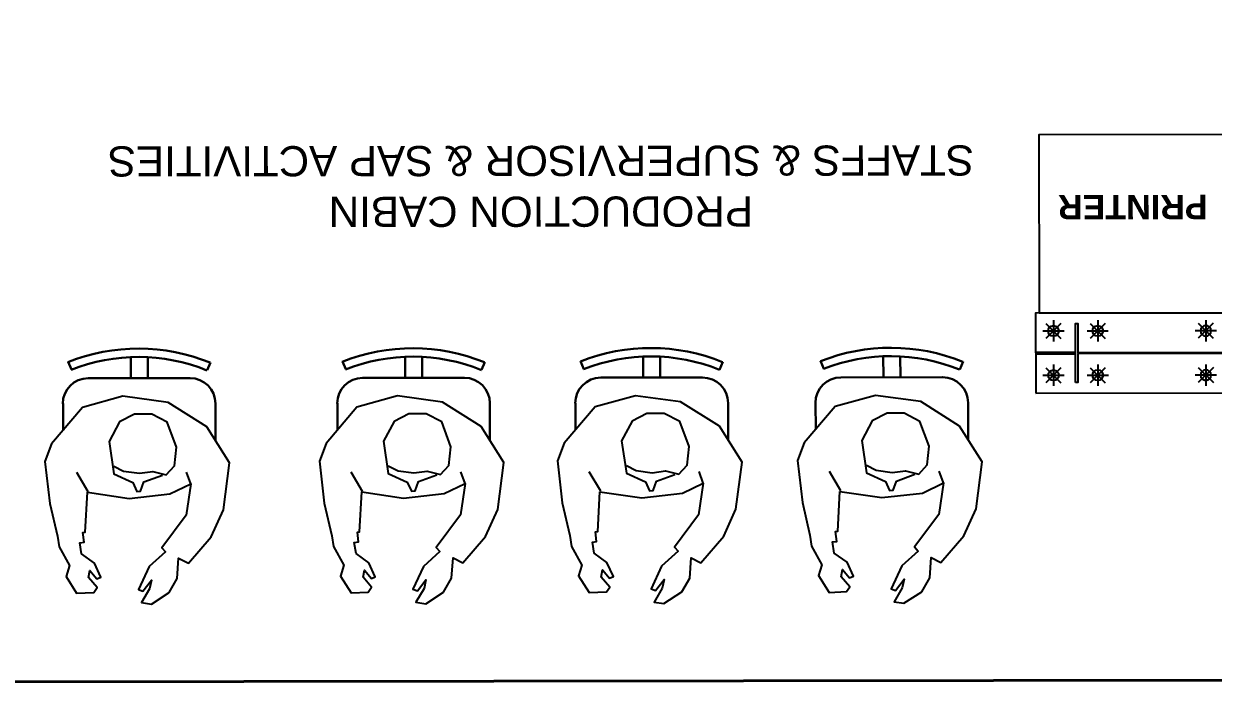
# Model space of a CAD drawing. Header units: feet. Extents: x -99009 to 3252343, y -11094690 to 9035152.
# Drawn here: x 2524695 to 2528723, y -1963804 to -1961572 of the extents above; entities that cross this region are included whole.
import ezdxf

# ---------------------------------------------------------------- set-up
doc = ezdxf.new("R2010")
doc.units = ezdxf.units.FT
doc.layers.add('1', color=1, linetype='Continuous')
doc.layers.add('WALL', color=10, linetype='Continuous', lineweight=40)
doc.styles.add('Arial$001H0', font='arial.ttf')
doc.styles.add('Arial$101H0', font='arialbd.ttf')

# ---------------------------------------------------------------- blocks, each defined once
blk = doc.blocks.new('m30ab')
at = {"color": 7}
for p, q in [((-100, 100.9), (-49.1, 50)), ((-49.1, 100.9), (-100, 50)), ((-74.5, 111.5), (-74.5, 39.5)), ((50, 100.9), (100.9, 50)), ((100.9, 100.9), (50, 50)), ((75.5, 111.5), (75.5, 39.5)), ((-110.5, 75.5), (-38.5, 75.5)), ((39.5, 75.5), (111.5, 75.5)), ((-74.5, -38.5), (-74.5, -110.5)), ((75.5, -38.5), (75.5, -110.5)), ((-110.5, -74.5), (-38.5, -74.5)), ((-100, -49.1), (-49.1, -100)), ((-49.1, -49.1), (-100, -100)), ((39.5, -74.5), (111.5, -74.5)), ((50, -49.1), (100.9, -100)), ((100.9, -49.1), (50, -100))]:
    blk.add_line(p, q, dxfattribs=at)
for centre in [(-74.5, 75.5), (75.5, 75.5), (-74.5, -74.5), (75.5, -74.5)]:
    blk.add_circle(centre, 18, dxfattribs=at)
blk = doc.blocks.new('FD830J')
at = {"color": 1}
blk.add_lwpolyline([(928669.3, 407578.9), (927883.3, 407578.9), (927883.3, 407308.9), (928669.3, 407308.9)], close=True, dxfattribs=at)
at = {"color": 3}
blk.add_lwpolyline([(928534.3, 407543.9), (928534.3, 407343.9), (928526.3, 407343.9), (928526.3, 407441.4), (928026.3, 407441.4), (928026.3, 407343.9), (928018.3, 407343.9), (928018.3, 407543.9), (928026.3, 407543.9), (928026.3, 407446.4), (928526.3, 407446.4), (928526.3, 407543.9)], close=True, dxfattribs=at)
at = {"color": 4}
for points in [[(928018.3, 407446.4), (928018.3, 407441.4), (927883.3, 407441.4), (927883.3, 407446.4)], [(928534.3, 407446.4), (928534.3, 407441.4), (928669.3, 407441.4), (928669.3, 407446.4)]]:
    blk.add_lwpolyline(points, close=True, dxfattribs=at)
at = {"color": 1, "xscale": -1, "rotation": 179.9999999999999}
blk.add_blockref('m30ab', (928017.8, 407444.4), dxfattribs=at)
at = {"color": 1, "rotation": 180}
blk.add_blockref('m30ab', (928534.8, 407444.4), dxfattribs=at)

msp = doc.modelspace()

# ---------------------------------------------------------------- linework, layer by layer
at = {"color": 8, "linetype": 'Continuous', "lineweight": 30, "true_color": 0x767676, "transparency": 33554684}
for p, q in [((2524845.25237, -1962716.20459), (2524856.60808, -1962742.61837)), ((2525057.59105, -1962699.91875), (2525057.67249, -1962771.64818)), ((2525115.16336, -1962699.85338), (2525115.2448, -1962771.58282)), ((2525327.54168, -1962718.48845), (2525316.24599, -1962744.92794)), ((2525774.51411, -1962715.14954), (2525785.86981, -1962741.56332)), ((2525986.85278, -1962698.86369), (2525986.93422, -1962770.59313)), ((2526044.4251, -1962698.79833), (2526044.50654, -1962770.52777)), ((2526256.80342, -1962717.43339), (2526245.50772, -1962743.87289)), ((2526581.0095, -1962714.23387), (2526592.36521, -1962740.64765)), ((2526793.34818, -1962697.94802), (2526793.42962, -1962769.67746)), ((2526850.92049, -1962697.88266), (2526851.00193, -1962769.6121)), ((2527063.29882, -1962716.51772), (2527052.00312, -1962742.95722)), ((2527393.95216, -1962713.31088), (2527405.30787, -1962739.72466)), ((2527606.29084, -1962697.02504), (2527606.37228, -1962768.75448)), ((2527663.86315, -1962696.95967), (2527663.94459, -1962768.68911)), ((2527876.24148, -1962715.59474), (2527864.94578, -1962742.03423)), ((2525258.70368, -1962771.41994), (2524914.21361, -1962771.81106)), ((2526187.96542, -1962770.36489), (2525843.47534, -1962770.75601)), ((2526994.46081, -1962769.44922), (2526649.97074, -1962769.84034)), ((2527807.40347, -1962768.52623), (2527462.9134, -1962768.91735)), ((2524828.42455, -1962857.79514), (2524828.52743, -1962948.40075)), ((2525344.83242, -1962984.62313), (2525344.68776, -1962857.20899)), ((2525757.68629, -1962856.74009), (2525757.78916, -1962947.3457)), ((2526274.09416, -1962983.56808), (2526273.94949, -1962856.15394)), ((2526564.18169, -1962855.82442), (2526564.28456, -1962946.43003)), ((2527080.58955, -1962982.65241), (2527080.44489, -1962855.23827)), ((2527377.12435, -1962854.90143), (2527377.22722, -1962945.50704)), ((2527893.53221, -1962981.72942), (2527893.38755, -1962854.31528))]:
    msp.add_line(p, q, dxfattribs=at)
at = {"color": 5, "linetype": 'Continuous', "lineweight": 25, "transparency": 33554684}
for p, q in [((2524913.70593, -1963155.94216), (2524874.93584, -1963090.86331)), ((2525260.99742, -1963129.12119), (2525246.79529, -1963089.49731)), ((2525842.96766, -1963154.88711), (2525804.19758, -1963089.80826)), ((2526190.25916, -1963128.06613), (2526176.05702, -1963088.44225)), ((2526649.46306, -1963153.97144), (2526610.69298, -1963088.89259)), ((2526996.75455, -1963127.15046), (2526982.55242, -1963087.52658)), ((2527462.40572, -1963153.04845), (2527423.63564, -1963087.9696)), ((2527809.69721, -1963126.22748), (2527795.49508, -1963086.6036))]:
    msp.add_line(p, q, dxfattribs=at)
at = {"color": 7, "linetype": 'Continuous', "lineweight": 25, "transparency": 33554684}
msp.add_lwpolyline([(2528810.62139, -1962551.11286), (2528134.85457, -1962551.8801), (2528134.16769, -1961946.89891), (2528809.93451, -1961946.13167)], close=True, dxfattribs=at)
msp.add_lwpolyline([(2528824.63392, -1963794.23618), (2528824.63392, -1963794.23618), (2523846.04454, -1963799.8887), (2523844.63114, -1962555.00541)], dxfattribs=at)
at = {"color": 5, "linetype": 'Continuous', "lineweight": 25, "transparency": 33554684}
for points in [[(2524910.87665, -1963157.83299), (2525052.47148, -1963178.43604), (2525190.25036, -1963163.17866), (2525260.99742, -1963129.12119), (2525245.07376, -1963235.78975), (2525163.08673, -1963345.36476), (2525175.37232, -1963359.50795), (2525119.74441, -1963409.59302), (2525083.96756, -1963487.02603), (2525099.07493, -1963492.67173), (2525128.29012, -1963454.88618), (2525121.71668, -1963484.15174), (2525094.39982, -1963531.37324), (2525127.43847, -1963536.05477), (2525187.79827, -1963497.29005), (2525215.11514, -1963450.06855), (2525219.75596, -1963381.16518), (2525252.80854, -1963398.11623), (2525330.09903, -1963308.36656), (2525371.52266, -1963216.76999), (2525392.10642, -1963058.18661), (2525315.51971, -1962936.52212), (2525184.23604, -1962853.61593), (2525031.3155, -1962833.02574), (2524894.50615, -1962870.93345), (2524789.88272, -1962993.74749), (2524767.29882, -1963053.23313), (2524783.50537, -1963195.72999), (2524809.11357, -1963306.12664), (2524814.81822, -1963342.92874), (2524849.81092, -1963406.12425), (2524838.52701, -1963442.94564), (2524874.45603, -1963499.53343), (2524932.96893, -1963496.63556), (2524944.27642, -1963480.57796), (2524914.97978, -1963446.63408), (2524919.67096, -1963422.0897), (2524943.29832, -1963450.37716), (2524956.50521, -1963444.69931), (2524934.74403, -1963397.53354), (2524891.29349, -1963366.43715), (2524885.58777, -1963328.69124), (2524899.74276, -1963326.78755), (2524895.93002, -1963293.75855), (2524903.47941, -1963292.80617)], [(2525840.13838, -1963156.77794), (2525981.73322, -1963177.38099), (2526119.5121, -1963162.1236), (2526190.25916, -1963128.06613), (2526174.3355, -1963234.7347), (2526092.34847, -1963344.3097), (2526104.63405, -1963358.4529), (2526049.00615, -1963408.53797), (2526013.2293, -1963485.97098), (2526028.33666, -1963491.61668), (2526057.55186, -1963453.83113), (2526050.97842, -1963483.09669), (2526023.66156, -1963530.31818), (2526056.70021, -1963534.99972), (2526117.06001, -1963496.235), (2526144.37688, -1963449.0135), (2526149.0177, -1963380.11013), (2526182.07028, -1963397.06117), (2526259.36077, -1963307.31151), (2526300.7844, -1963215.71494), (2526321.36816, -1963057.13155), (2526244.78144, -1962935.46707), (2526113.49778, -1962852.56087), (2525960.57724, -1962831.97068), (2525823.76788, -1962869.8784), (2525719.14445, -1962992.69243), (2525696.56056, -1963052.17808), (2525712.76711, -1963194.67494), (2525738.37531, -1963305.07159), (2525744.07995, -1963341.87369), (2525779.07266, -1963405.0692), (2525767.78875, -1963441.89059), (2525803.71776, -1963498.47837), (2525862.23067, -1963495.58051), (2525873.53815, -1963479.52291), (2525844.24152, -1963445.57902), (2525848.9327, -1963421.03465), (2525872.56006, -1963449.32211), (2525885.76694, -1963443.64426), (2525864.00577, -1963396.47848), (2525820.55522, -1963365.3821), (2525814.84951, -1963327.63619), (2525829.00449, -1963325.7325), (2525825.19175, -1963292.70349), (2525832.74115, -1963291.75111)], [(2526646.63378, -1963155.86227), (2526788.22861, -1963176.46532), (2526926.0075, -1963161.20793), (2526996.75455, -1963127.15046), (2526980.83089, -1963233.81903), (2526898.84387, -1963343.39403), (2526911.12945, -1963357.53723), (2526855.50154, -1963407.6223), (2526819.72469, -1963485.05531), (2526834.83206, -1963490.70101), (2526864.04726, -1963452.91546), (2526857.47382, -1963482.18102), (2526830.15695, -1963529.40252), (2526863.1956, -1963534.08405), (2526923.55541, -1963495.31933), (2526950.87227, -1963448.09783), (2526955.51309, -1963379.19446), (2526988.56567, -1963396.14551), (2527065.85616, -1963306.39584), (2527107.27979, -1963214.79927), (2527127.86355, -1963056.21589), (2527051.27684, -1962934.5514), (2526919.99317, -1962851.64521), (2526767.07263, -1962831.05501), (2526630.26328, -1962868.96273), (2526525.63985, -1962991.77677), (2526503.05595, -1963051.26241), (2526519.2625, -1963193.75927), (2526544.8707, -1963304.15592), (2526550.57535, -1963340.95802), (2526585.56805, -1963404.15353), (2526574.28414, -1963440.97492), (2526610.21316, -1963497.5627), (2526668.72606, -1963494.66484), (2526680.03355, -1963478.60724), (2526650.73691, -1963444.66336), (2526655.42809, -1963420.11898), (2526679.05545, -1963448.40644), (2526692.26234, -1963442.72859), (2526670.50117, -1963395.56282), (2526627.05062, -1963364.46643), (2526621.3449, -1963326.72052), (2526635.49989, -1963324.81683), (2526631.68715, -1963291.78782), (2526639.23654, -1963290.83544)], [(2527459.57644, -1963154.93928), (2527601.17127, -1963175.54233), (2527738.95016, -1963160.28495), (2527809.69721, -1963126.22748), (2527793.77356, -1963232.89604), (2527711.78653, -1963342.47105), (2527724.07211, -1963356.61424), (2527668.44421, -1963406.69931), (2527632.66735, -1963484.13232), (2527647.77472, -1963489.77802), (2527676.98992, -1963451.99247), (2527670.41648, -1963481.25803), (2527643.09961, -1963528.47953), (2527676.13826, -1963533.16106), (2527736.49807, -1963494.39634), (2527763.81493, -1963447.17484), (2527768.45575, -1963378.27147), (2527801.50833, -1963395.22252), (2527878.79882, -1963305.47285), (2527920.22245, -1963213.87628), (2527940.80621, -1963055.2929), (2527864.2195, -1962933.62841), (2527732.93583, -1962850.72222), (2527580.01529, -1962830.13203), (2527443.20594, -1962868.03974), (2527338.58251, -1962990.85378), (2527315.99862, -1963050.33943), (2527332.20517, -1963192.83628), (2527357.81337, -1963303.23293), (2527363.51801, -1963340.03503), (2527398.51071, -1963403.23054), (2527387.2268, -1963440.05193), (2527423.15582, -1963496.63972), (2527481.66872, -1963493.74185), (2527492.97621, -1963477.68425), (2527463.67957, -1963443.74037), (2527468.37075, -1963419.19599), (2527491.99811, -1963447.48345), (2527505.205, -1963441.8056), (2527483.44383, -1963394.63983), (2527439.99328, -1963363.54344), (2527434.28756, -1963325.79754), (2527448.44255, -1963323.89384), (2527444.62981, -1963290.86484), (2527452.1792, -1963289.91246)]]:
    msp.add_lwpolyline(points, close=True, dxfattribs=at)
for points in [[(2525000.43772, -1963069.0132), (2525033.4903, -1963085.96425), (2525087.29595, -1963093.45363), (2525132.59233, -1963087.73935), (2525177.90799, -1963099.01361), (2525206.18688, -1963067.83579), (2525212.72174, -1963004.59313), (2525181.4807, -1962920.62954), (2525128.59635, -1962893.3191), (2525070.08023, -1962893.38554), (2525020.08731, -1962918.92516), (2524984.29868, -1962985.97628), (2525000.46772, -1963095.43984), (2525064.67991, -1963124.62503), (2525078.87133, -1963154.81083), (2525091.13977, -1963153.85309), (2525102.43011, -1963122.69455), (2525164.69574, -1963099.97242)], [(2525929.69945, -1963067.95815), (2525962.75204, -1963084.90919), (2526016.55769, -1963092.39858), (2526061.85406, -1963086.6843), (2526107.16973, -1963097.95856), (2526135.44862, -1963066.78074), (2526141.98348, -1963003.53807), (2526110.74243, -1962919.57449), (2526057.85809, -1962892.26405), (2525999.34197, -1962892.33049), (2525949.34905, -1962917.87011), (2525913.56041, -1962984.92122), (2525929.72946, -1963094.38478), (2525993.94165, -1963123.56998), (2526008.13307, -1963153.75577), (2526020.4015, -1963152.79803), (2526031.69184, -1963121.6395), (2526093.95748, -1963098.91737)], [(2526736.19485, -1963067.04248), (2526769.24743, -1963083.99353), (2526823.05308, -1963091.48291), (2526868.34946, -1963085.76863), (2526913.66512, -1963097.04289), (2526941.94401, -1963065.86507), (2526948.47887, -1963002.6224), (2526917.23783, -1962918.65882), (2526864.35348, -1962891.34838), (2526805.83736, -1962891.41482), (2526755.84445, -1962916.95444), (2526720.05581, -1962984.00556), (2526736.22485, -1963093.46911), (2526800.43704, -1963122.65431), (2526814.62846, -1963152.8401), (2526826.8969, -1963151.88237), (2526838.18724, -1963120.72383), (2526900.45287, -1963098.0017)], [(2527549.13751, -1963066.11949), (2527582.19009, -1963083.07054), (2527635.99574, -1963090.55992), (2527681.29212, -1963084.84564), (2527726.60778, -1963096.1199), (2527754.88667, -1963064.94208), (2527761.42154, -1963001.69942), (2527730.18049, -1962917.73583), (2527677.29614, -1962890.42539), (2527618.78002, -1962890.49183), (2527568.78711, -1962916.03145), (2527532.99847, -1962983.08257), (2527549.16751, -1963092.54613), (2527613.3797, -1963121.73132), (2527627.57112, -1963151.91712), (2527639.83956, -1963150.95938), (2527651.1299, -1963119.80084), (2527713.39553, -1963097.07872)]]:
    msp.add_lwpolyline(points, dxfattribs=at)
at = {"color": 8, "linetype": 'Continuous', "lineweight": 30, "true_color": 0x767676, "transparency": 33554684}
for points in [[(2525326.37829, -1962718.899), (2525172.0116, -1962656.4244), (2524999.51677, -1962655.78508), (2524844.69123, -1962717.11373)], [(2526255.64002, -1962717.84394), (2526101.27333, -1962655.36935), (2525928.7785, -1962654.73003), (2525773.95297, -1962716.05867)], [(2527062.13542, -1962716.92827), (2526907.76873, -1962654.45368), (2526735.2739, -1962653.81436), (2526580.44836, -1962715.143)], [(2527875.07808, -1962716.00529), (2527720.71139, -1962653.53069), (2527548.21656, -1962652.89137), (2527393.39102, -1962714.22002)], [(2525315.75602, -1962745.14521), (2525168.23033, -1962685.43926), (2525003.38711, -1962684.78883), (2524855.39483, -1962743.32864)], [(2526245.01776, -1962744.09015), (2526097.49207, -1962684.38421), (2525932.64885, -1962683.73378), (2525784.65657, -1962742.27359)], [(2527051.51316, -1962743.17449), (2526903.98746, -1962683.46854), (2526739.14424, -1962682.81811), (2526591.15196, -1962741.35792)], [(2527864.45582, -1962742.2515), (2527716.93012, -1962682.54555), (2527552.0869, -1962681.89512), (2527404.09462, -1962740.43493)], [(2524913.7417, -1962771.8116), (2524866.04723, -1962771.86575), (2524827.42713, -1962810.57365), (2524827.48128, -1962858.26812)], [(2525344.68829, -1962857.6809), (2525344.63414, -1962809.98643), (2525305.92625, -1962771.36633), (2525258.23177, -1962771.42048)], [(2525843.00344, -1962770.75655), (2525795.30897, -1962770.8107), (2525756.68887, -1962809.51859), (2525756.74302, -1962857.21306)], [(2526273.95003, -1962856.62584), (2526273.89588, -1962808.93137), (2526235.18798, -1962770.31127), (2526187.49351, -1962770.36542)], [(2526649.49883, -1962769.84088), (2526601.80436, -1962769.89503), (2526563.18426, -1962808.60292), (2526563.23841, -1962856.2974)], [(2527080.44542, -1962855.71018), (2527080.39127, -1962808.0157), (2527041.68338, -1962769.3956), (2526993.9889, -1962769.44976)], [(2527462.4415, -1962768.91789), (2527414.74702, -1962768.97204), (2527376.12692, -1962807.67994), (2527376.18107, -1962855.37441)], [(2527893.38808, -1962854.78719), (2527893.33393, -1962807.09272), (2527854.62604, -1962768.47262), (2527806.93157, -1962768.52677)]]:
    msp.add_open_spline(points, degree=3, dxfattribs=at)
at = {"layer": '1'}
msp.add_arc((2520410.24778, -1978395.99612), 100000, 84.1346387202, 194.3871675539, dxfattribs=at)
at = {"layer": 'WALL'}
msp.add_line((2528824.63392, -1963794.23618), (2516543.64183, -1963808.17961), dxfattribs=at)

# ---------------------------------------------------------------- block references
at = {"rotation": 180.0650517140735}
msp.add_blockref('FD830J', (3456328.46439, -1554188.86852), dxfattribs=at)

# ---------------------------------------------------------------- texts
at = {"color": 7, "transparency": 33554684}
for s, height, style, p in [('STAFFS & SUPERVISOR & SAP ACTIVITIES', 102.1278544, 'Arial$001H0', (2527913.14241, -1961983.62644)), ('PRODUCTION CABIN', 102.2927249, 'Arial$001H0', (2527164.89737, -1962156.24932)), ('PRINTER', 82.64875, 'Arial$101H0', (2528704.4605, -1962151.05811))]:
    msp.add_text(s, height=height, rotation=180.06505171, dxfattribs=dict(at, style=style)).set_placement(p)

doc.saveas('drawing.dxf')
